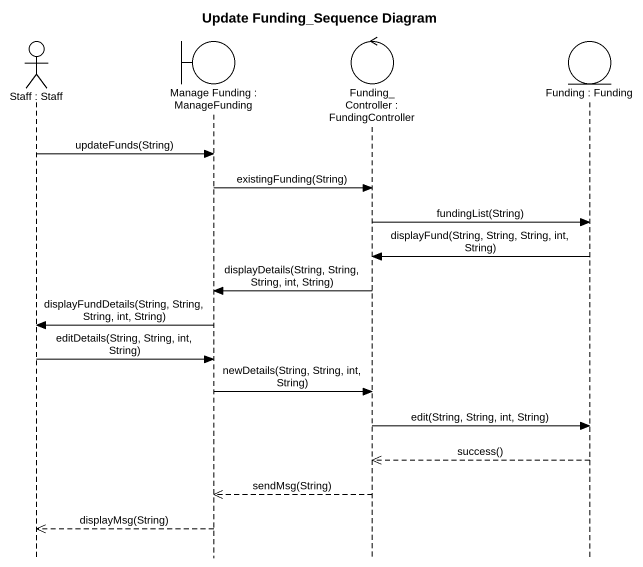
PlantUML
@startuml
title Update Funding_Sequence Diagram
hide footbox
actor "Staff : Staff" as Staff
boundary "Manage Funding : ManageFunding" as Manage_Funding
control "Funding_Controller : FundingController" as Funding_Controller
entity "Funding : Funding" as Funding

Staff -> Manage_Funding : updateFunds(String)
Manage_Funding -> Funding_Controller : existingFunding(String)
Funding_Controller -> Funding : fundingList(String)
Funding -> Funding_Controller : displayFund(String, String, String, int, String)
Funding_Controller -> Manage_Funding : displayDetails(String, String, String, int, String)
Manage_Funding -> Staff : displayFundDetails(String, String, String, int, String)
Staff -> Manage_Funding : editDetails(String, String, int, String)
Manage_Funding -> Funding_Controller : newDetails(String, String, int, String)
Funding_Controller -> Funding : edit(String, String, int, String)
Funding -->> Funding_Controller : success()
Funding_Controller -->> Manage_Funding : sendMsg(String)
Manage_Funding -->> Staff : displayMsg(String)
@enduml
